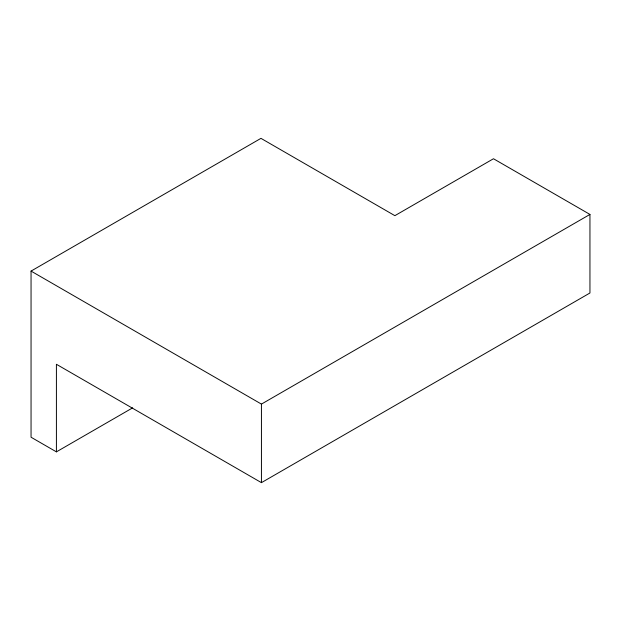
<?xml version="1.0" encoding="UTF-8"?>
<svg xmlns="http://www.w3.org/2000/svg" width="621" height="621" viewBox="0 0 621 621"><rect width="100%" height="100%" fill="white"/><g stroke="black" fill="none" stroke-linecap="round" stroke-linejoin="round"><path stroke-width="0.93" d="M31.05 271.09L260.96 138.351L394.878 215.666L493.485 158.743L589.95 214.431L589.95 292.988L261.433 482.649L56.41 364.279L56.41 451.863L31.05 437.223L31.05 271.09L261.433 404.1L589.95 214.431M56.41 451.863L132.622 407.865M261.433 404.1L261.433 482.649"/></g></svg>
